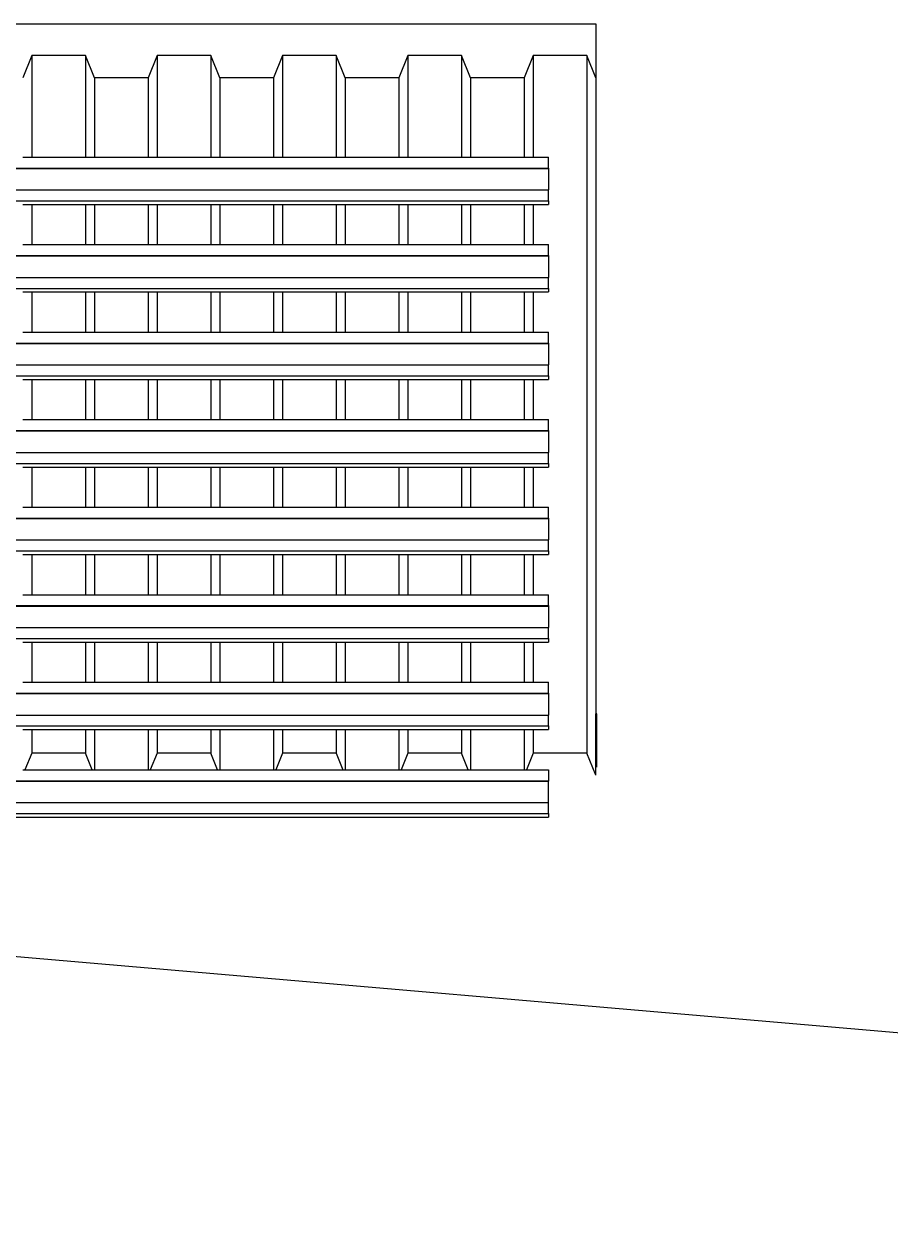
# Model space of a CAD drawing. Extents: x -35.6 to 35.6, y -12.2 to 13.4.
# Drawn here: x 13.14 to 15.092, y 10.167 to 12.861 of the extents above; entities that cross this region are included whole.
import ezdxf

# ---------------------------------------------------------------- set-up
doc = ezdxf.new("R2010")
doc.units = 0
doc.layers.get('0').update_dxf_attribs({"linetype": 'CONTINUOUS'})
doc.layers.add('SECTIONCUTEDGES', color=7, linetype='CONTINUOUS')

msp = doc.modelspace()

# ---------------------------------------------------------------- linework, layer by layer
for p, q in [((13.1582, 12.7899), (13.1582, 12.5607)), ((13.2792, 12.7899), (13.2792, 12.5607)), ((13.4406, 12.7899), (13.4406, 12.5607)), ((13.5616, 12.7899), (13.5616, 12.5607)), ((13.723, 12.7899), (13.723, 12.5607)), ((13.844, 12.7899), (13.844, 12.5607)), ((14.0054, 12.7899), (14.0054, 12.5607)), ((14.1265, 12.7899), (14.1265, 12.5607)), ((14.2878, 12.7899), (14.2878, 12.5607)), ((14.4089, 12.7899), (14.4089, 11.217)), ((13.2994, 12.7392), (13.2994, 12.5607)), ((13.4204, 12.7392), (13.4204, 12.5607)), ((13.5818, 12.7392), (13.5818, 12.5607)), ((13.7028, 12.7392), (13.7028, 12.5607)), ((13.8642, 12.7392), (13.8642, 12.5607)), ((13.9852, 12.7392), (13.9852, 12.5607)), ((14.1466, 12.7392), (14.1466, 12.5607)), ((14.2677, 12.7392), (14.2677, 12.5607)), ((14.429, 12.7392), (14.429, 11.3055)), ((13.138, 12.5607), (13.1582, 12.5607)), ((13.1582, 12.5607), (13.2792, 12.5607)), ((13.2792, 12.5607), (13.2994, 12.5607)), ((13.2994, 12.5607), (13.4204, 12.5607)), ((13.4204, 12.5607), (13.4406, 12.5607)), ((13.4406, 12.5607), (13.5616, 12.5607)), ((13.5616, 12.5607), (13.5818, 12.5607)), ((13.5818, 12.5607), (13.7028, 12.5607)), ((13.7028, 12.5607), (13.723, 12.5607)), ((13.723, 12.5607), (13.844, 12.5607)), ((13.844, 12.5607), (13.8642, 12.5607)), ((13.8642, 12.5607), (13.9852, 12.5607)), ((13.9852, 12.5607), (14.0054, 12.5607)), ((14.0054, 12.5607), (14.1265, 12.5607)), ((14.1265, 12.5607), (14.1466, 12.5607)), ((14.1466, 12.5607), (14.2677, 12.5607)), ((14.2677, 12.5607), (14.2878, 12.5607)), ((14.2878, 12.5607), (14.3225, 12.5607)), ((14.3225, 12.536), (14.3225, 12.5607)), ((11.3188, 12.536), (14.3225, 12.536)), ((11.3188, 12.5352), (14.3225, 12.5352)), ((14.3225, 12.536), (14.3225, 12.5352)), ((14.3225, 12.5352), (14.3225, 12.4867)), ((11.3188, 12.4867), (14.3225, 12.4867)), ((14.3225, 12.4621), (14.3225, 12.4867)), ((11.3188, 12.4621), (14.3225, 12.4621)), ((13.138, 12.4538), (13.1582, 12.4538)), ((13.1582, 12.4538), (13.1582, 12.3634)), ((13.1582, 12.4538), (13.2792, 12.4538)), ((13.2792, 12.4538), (13.2792, 12.3634)), ((13.2792, 12.4538), (13.2994, 12.4538)), ((13.2994, 12.4538), (13.2994, 12.3634)), ((13.2994, 12.4538), (13.4204, 12.4538)), ((13.4204, 12.4538), (13.4204, 12.3634)), ((13.4204, 12.4538), (13.4406, 12.4538)), ((13.4406, 12.4538), (13.4406, 12.3634)), ((13.4406, 12.4538), (13.5616, 12.4538)), ((13.5616, 12.4538), (13.5616, 12.3634)), ((13.5616, 12.4538), (13.5818, 12.4538)), ((13.5818, 12.4538), (13.5818, 12.3634)), ((13.5818, 12.4538), (13.7028, 12.4538)), ((13.7028, 12.4538), (13.7028, 12.3634)), ((13.7028, 12.4538), (13.723, 12.4538)), ((13.723, 12.4538), (13.723, 12.3634)), ((13.723, 12.4538), (13.844, 12.4538)), ((13.844, 12.4538), (13.844, 12.3634)), ((13.844, 12.4538), (13.8642, 12.4538)), ((13.8642, 12.4538), (13.8642, 12.3634)), ((13.8642, 12.4538), (13.9852, 12.4538)), ((13.9852, 12.4538), (13.9852, 12.3634)), ((13.9852, 12.4538), (14.0054, 12.4538)), ((14.0054, 12.4538), (14.0054, 12.3634)), ((14.0054, 12.4538), (14.1265, 12.4538)), ((14.1265, 12.4538), (14.1265, 12.3634)), ((14.1265, 12.4538), (14.1466, 12.4538)), ((14.1466, 12.4538), (14.1466, 12.3634)), ((14.1466, 12.4538), (14.2677, 12.4538)), ((14.2677, 12.4538), (14.2677, 12.3634)), ((14.2677, 12.4538), (14.2878, 12.4538)), ((14.2878, 12.4538), (14.2878, 12.3634)), ((14.2878, 12.4538), (14.3225, 12.4538)), ((14.3225, 12.4621), (14.3225, 12.4538)), ((11.3188, 12.3388), (14.3225, 12.3388)), ((13.138, 12.3634), (13.1582, 12.3634)), ((13.1582, 12.3634), (13.2792, 12.3634)), ((13.2792, 12.3634), (13.2994, 12.3634)), ((13.2994, 12.3634), (13.4204, 12.3634)), ((13.4204, 12.3634), (13.4406, 12.3634)), ((13.4406, 12.3634), (13.5616, 12.3634)), ((13.5616, 12.3634), (13.5818, 12.3634)), ((13.5818, 12.3634), (13.7028, 12.3634)), ((13.7028, 12.3634), (13.723, 12.3634)), ((13.723, 12.3634), (13.844, 12.3634)), ((13.844, 12.3634), (13.8642, 12.3634)), ((13.8642, 12.3634), (13.9852, 12.3634)), ((13.9852, 12.3634), (14.0054, 12.3634)), ((14.0054, 12.3634), (14.1265, 12.3634)), ((14.1265, 12.3634), (14.1466, 12.3634)), ((14.1466, 12.3634), (14.2677, 12.3634)), ((14.2677, 12.3634), (14.2878, 12.3634)), ((14.2878, 12.3634), (14.3225, 12.3634)), ((14.3225, 12.3388), (14.3225, 12.3634)), ((14.3225, 12.3388), (14.3225, 12.3379)), ((11.3188, 12.3379), (14.3225, 12.3379)), ((14.3225, 12.3379), (14.3225, 12.2894)), ((11.3188, 12.2894), (14.3225, 12.2894)), ((14.3225, 12.2648), (14.3225, 12.2894)), ((11.3188, 12.2648), (14.3225, 12.2648)), ((14.3225, 12.2648), (14.3225, 12.2566)), ((13.138, 12.2566), (13.1582, 12.2566)), ((13.1582, 12.2566), (13.1582, 12.1661)), ((13.1582, 12.2566), (13.2792, 12.2566)), ((13.2792, 12.2566), (13.2792, 12.1661)), ((13.2792, 12.2566), (13.2994, 12.2566)), ((13.2994, 12.2566), (13.2994, 12.1661)), ((13.2994, 12.2566), (13.4204, 12.2566)), ((13.4204, 12.2566), (13.4204, 12.1661)), ((13.4204, 12.2566), (13.4406, 12.2566)), ((13.4406, 12.2566), (13.4406, 12.1661)), ((13.4406, 12.2566), (13.5616, 12.2566)), ((13.5616, 12.2566), (13.5616, 12.1661)), ((13.5616, 12.2566), (13.5818, 12.2566)), ((13.5818, 12.2566), (13.5818, 12.1661)), ((13.5818, 12.2566), (13.7028, 12.2566)), ((13.7028, 12.2566), (13.7028, 12.1661)), ((13.7028, 12.2566), (13.723, 12.2566)), ((13.723, 12.2566), (13.723, 12.1661)), ((13.723, 12.2566), (13.844, 12.2566)), ((13.844, 12.2566), (13.844, 12.1661)), ((13.844, 12.2566), (13.8642, 12.2566)), ((13.8642, 12.2566), (13.8642, 12.1661)), ((13.8642, 12.2566), (13.9852, 12.2566)), ((13.9852, 12.2566), (13.9852, 12.1661)), ((13.9852, 12.2566), (14.0054, 12.2566)), ((14.0054, 12.2566), (14.0054, 12.1661)), ((14.0054, 12.2566), (14.1265, 12.2566)), ((14.1265, 12.2566), (14.1265, 12.1661)), ((14.1265, 12.2566), (14.1466, 12.2566)), ((14.1466, 12.2566), (14.1466, 12.1661)), ((14.1466, 12.2566), (14.2677, 12.2566)), ((14.2677, 12.2566), (14.2677, 12.1661)), ((14.2677, 12.2566), (14.2878, 12.2566)), ((14.2878, 12.2566), (14.2878, 12.1661)), ((14.2878, 12.2566), (14.3225, 12.2566)), ((13.138, 12.1661), (13.1582, 12.1661)), ((13.1582, 12.1661), (13.2792, 12.1661)), ((13.2792, 12.1661), (13.2994, 12.1661)), ((13.2994, 12.1661), (13.4204, 12.1661)), ((13.4204, 12.1661), (13.4406, 12.1661)), ((13.4406, 12.1661), (13.5616, 12.1661)), ((13.5616, 12.1661), (13.5818, 12.1661)), ((13.5818, 12.1661), (13.7028, 12.1661)), ((13.7028, 12.1661), (13.723, 12.1661)), ((13.723, 12.1661), (13.844, 12.1661)), ((13.844, 12.1661), (13.8642, 12.1661)), ((13.8642, 12.1661), (13.9852, 12.1661)), ((13.9852, 12.1661), (14.0054, 12.1661)), ((14.0054, 12.1661), (14.1265, 12.1661)), ((14.1265, 12.1661), (14.1466, 12.1661)), ((14.1466, 12.1661), (14.2677, 12.1661)), ((14.2677, 12.1661), (14.2878, 12.1661)), ((14.2878, 12.1661), (14.3225, 12.1661)), ((14.3225, 12.1415), (14.3225, 12.1661)), ((11.3188, 12.1415), (14.3225, 12.1415)), ((11.3188, 12.1407), (14.3225, 12.1407)), ((14.3225, 12.1415), (14.3225, 12.1407)), ((14.3225, 12.1407), (14.3225, 12.0922)), ((11.3188, 12.0922), (14.3225, 12.0922)), ((14.3225, 12.0675), (14.3225, 12.0922)), ((11.3188, 12.0675), (14.3225, 12.0675)), ((13.138, 12.0593), (13.1582, 12.0593)), ((13.1582, 12.0593), (13.1582, 11.9689)), ((13.1582, 12.0593), (13.2792, 12.0593)), ((13.2792, 12.0593), (13.2792, 11.9689)), ((13.2792, 12.0593), (13.2994, 12.0593)), ((13.2994, 12.0593), (13.2994, 11.9689)), ((13.2994, 12.0593), (13.4204, 12.0593)), ((13.4204, 12.0593), (13.4204, 11.9689)), ((13.4204, 12.0593), (13.4406, 12.0593)), ((13.4406, 12.0593), (13.4406, 11.9689)), ((13.4406, 12.0593), (13.5616, 12.0593)), ((13.5616, 12.0593), (13.5616, 11.9689)), ((13.5616, 12.0593), (13.5818, 12.0593)), ((13.5818, 12.0593), (13.5818, 11.9689)), ((13.5818, 12.0593), (13.7028, 12.0593)), ((13.7028, 12.0593), (13.7028, 11.9689)), ((13.7028, 12.0593), (13.723, 12.0593)), ((13.723, 12.0593), (13.723, 11.9689)), ((13.723, 12.0593), (13.844, 12.0593)), ((13.844, 12.0593), (13.844, 11.9689)), ((13.844, 12.0593), (13.8642, 12.0593)), ((13.8642, 12.0593), (13.8642, 11.9689)), ((13.8642, 12.0593), (13.9852, 12.0593)), ((13.9852, 12.0593), (13.9852, 11.9689)), ((13.9852, 12.0593), (14.0054, 12.0593)), ((14.0054, 12.0593), (14.0054, 11.9689)), ((14.0054, 12.0593), (14.1265, 12.0593)), ((14.1265, 12.0593), (14.1265, 11.9689)), ((14.1265, 12.0593), (14.1466, 12.0593)), ((14.1466, 12.0593), (14.1466, 11.9689)), ((14.1466, 12.0593), (14.2677, 12.0593)), ((14.2677, 12.0593), (14.2677, 11.9689)), ((14.2677, 12.0593), (14.2878, 12.0593)), ((14.2878, 12.0593), (14.2878, 11.9689)), ((14.2878, 12.0593), (14.3225, 12.0593)), ((14.3225, 12.0675), (14.3225, 12.0593)), ((13.138, 11.9689), (13.1582, 11.9689)), ((13.1582, 11.9689), (13.2792, 11.9689)), ((13.2792, 11.9689), (13.2994, 11.9689)), ((13.2994, 11.9689), (13.4204, 11.9689)), ((13.4204, 11.9689), (13.4406, 11.9689)), ((13.4406, 11.9689), (13.5616, 11.9689)), ((13.5616, 11.9689), (13.5818, 11.9689)), ((13.5818, 11.9689), (13.7028, 11.9689)), ((13.7028, 11.9689), (13.723, 11.9689)), ((13.723, 11.9689), (13.844, 11.9689)), ((13.844, 11.9689), (13.8642, 11.9689)), ((13.8642, 11.9689), (13.9852, 11.9689)), ((13.9852, 11.9689), (14.0054, 11.9689)), ((14.0054, 11.9689), (14.1265, 11.9689)), ((14.1265, 11.9689), (14.1466, 11.9689)), ((14.1466, 11.9689), (14.2677, 11.9689)), ((14.2677, 11.9689), (14.2878, 11.9689)), ((14.2878, 11.9689), (14.3225, 11.9689)), ((14.3225, 11.9442), (14.3225, 11.9689)), ((11.3188, 11.9442), (14.3225, 11.9442)), ((11.3188, 11.9434), (14.3225, 11.9434)), ((14.3225, 11.9442), (14.3225, 11.9434)), ((14.3225, 11.9434), (14.3225, 11.8949)), ((11.3188, 11.8949), (14.3225, 11.8949)), ((14.3225, 11.8702), (14.3225, 11.8949)), ((11.3188, 11.8702), (14.3225, 11.8702)), ((13.138, 11.862), (13.1582, 11.862)), ((13.1582, 11.862), (13.1582, 11.7716)), ((13.1582, 11.862), (13.2792, 11.862)), ((13.2792, 11.862), (13.2792, 11.7716)), ((13.2792, 11.862), (13.2994, 11.862)), ((13.2994, 11.862), (13.2994, 11.7716)), ((13.2994, 11.862), (13.4204, 11.862)), ((13.4204, 11.862), (13.4204, 11.7716)), ((13.4204, 11.862), (13.4406, 11.862)), ((13.4406, 11.862), (13.4406, 11.7716)), ((13.4406, 11.862), (13.5616, 11.862)), ((13.5616, 11.862), (13.5616, 11.7716)), ((13.5616, 11.862), (13.5818, 11.862)), ((13.5818, 11.862), (13.5818, 11.7716)), ((13.5818, 11.862), (13.7028, 11.862)), ((13.7028, 11.862), (13.7028, 11.7716)), ((13.7028, 11.862), (13.723, 11.862)), ((13.723, 11.862), (13.723, 11.7716)), ((13.723, 11.862), (13.844, 11.862)), ((13.844, 11.862), (13.844, 11.7716)), ((13.844, 11.862), (13.8642, 11.862)), ((13.8642, 11.862), (13.8642, 11.7716)), ((13.8642, 11.862), (13.9852, 11.862)), ((13.9852, 11.862), (13.9852, 11.7716)), ((13.9852, 11.862), (14.0054, 11.862)), ((14.0054, 11.862), (14.0054, 11.7716)), ((14.0054, 11.862), (14.1265, 11.862)), ((14.1265, 11.862), (14.1265, 11.7716)), ((14.1265, 11.862), (14.1466, 11.862)), ((14.1466, 11.862), (14.1466, 11.7716)), ((14.1466, 11.862), (14.2677, 11.862)), ((14.2677, 11.862), (14.2677, 11.7716)), ((14.2677, 11.862), (14.2878, 11.862)), ((14.2878, 11.862), (14.2878, 11.7716)), ((14.2878, 11.862), (14.3225, 11.862)), ((14.3225, 11.8702), (14.3225, 11.862)), ((11.3188, 11.7469), (14.3225, 11.7469)), ((11.3188, 11.7461), (14.3225, 11.7461)), ((13.138, 11.7716), (13.1582, 11.7716)), ((13.1582, 11.7716), (13.2792, 11.7716)), ((13.2792, 11.7716), (13.2994, 11.7716)), ((13.2994, 11.7716), (13.4204, 11.7716)), ((13.4204, 11.7716), (13.4406, 11.7716)), ((13.4406, 11.7716), (13.5616, 11.7716)), ((13.5616, 11.7716), (13.5818, 11.7716)), ((13.5818, 11.7716), (13.7028, 11.7716)), ((13.7028, 11.7716), (13.723, 11.7716)), ((13.723, 11.7716), (13.844, 11.7716)), ((13.844, 11.7716), (13.8642, 11.7716)), ((13.8642, 11.7716), (13.9852, 11.7716)), ((13.9852, 11.7716), (14.0054, 11.7716)), ((14.0054, 11.7716), (14.1265, 11.7716)), ((14.1265, 11.7716), (14.1466, 11.7716)), ((14.1466, 11.7716), (14.2677, 11.7716)), ((14.2677, 11.7716), (14.2878, 11.7716)), ((14.2878, 11.7716), (14.3225, 11.7716)), ((14.3225, 11.7469), (14.3225, 11.7716)), ((14.3225, 11.7469), (14.3225, 11.7461)), ((14.3225, 11.7461), (14.3225, 11.6976)), ((11.3188, 11.6976), (14.3225, 11.6976)), ((14.3225, 11.6729), (14.3225, 11.6976)), ((11.3188, 11.6729), (14.3225, 11.6729)), ((14.3225, 11.6729), (14.3225, 11.6647)), ((13.138, 11.6647), (13.1582, 11.6647)), ((13.1582, 11.6647), (13.1582, 11.5743)), ((13.1582, 11.6647), (13.2792, 11.6647)), ((13.2792, 11.6647), (13.2792, 11.5743)), ((13.2792, 11.6647), (13.2994, 11.6647)), ((13.2994, 11.6647), (13.2994, 11.5743)), ((13.2994, 11.6647), (13.4204, 11.6647)), ((13.4204, 11.6647), (13.4204, 11.5743)), ((13.4204, 11.6647), (13.4406, 11.6647)), ((13.4406, 11.6647), (13.4406, 11.5743)), ((13.4406, 11.6647), (13.5616, 11.6647)), ((13.5616, 11.6647), (13.5616, 11.5743)), ((13.5616, 11.6647), (13.5818, 11.6647)), ((13.5818, 11.6647), (13.5818, 11.5743)), ((13.5818, 11.6647), (13.7028, 11.6647)), ((13.7028, 11.6647), (13.7028, 11.5743)), ((13.7028, 11.6647), (13.723, 11.6647)), ((13.723, 11.6647), (13.723, 11.5743)), ((13.723, 11.6647), (13.844, 11.6647)), ((13.844, 11.6647), (13.844, 11.5743)), ((13.844, 11.6647), (13.8642, 11.6647)), ((13.8642, 11.6647), (13.8642, 11.5743)), ((13.8642, 11.6647), (13.9852, 11.6647)), ((13.9852, 11.6647), (13.9852, 11.5743)), ((13.9852, 11.6647), (14.0054, 11.6647)), ((14.0054, 11.6647), (14.0054, 11.5743)), ((14.0054, 11.6647), (14.1265, 11.6647)), ((14.1265, 11.6647), (14.1265, 11.5743)), ((14.1265, 11.6647), (14.1466, 11.6647)), ((14.1466, 11.6647), (14.1466, 11.5743)), ((14.1466, 11.6647), (14.2677, 11.6647)), ((14.2677, 11.6647), (14.2677, 11.5743)), ((14.2677, 11.6647), (14.2878, 11.6647)), ((14.2878, 11.6647), (14.2878, 11.5743)), ((14.2878, 11.6647), (14.3225, 11.6647)), ((13.138, 11.5743), (13.1582, 11.5743)), ((13.1582, 11.5743), (13.2792, 11.5743)), ((13.2792, 11.5743), (13.2994, 11.5743)), ((13.2994, 11.5743), (13.4204, 11.5743)), ((13.4204, 11.5743), (13.4406, 11.5743)), ((13.4406, 11.5743), (13.5616, 11.5743)), ((13.5616, 11.5743), (13.5818, 11.5743)), ((13.5818, 11.5743), (13.7028, 11.5743)), ((13.7028, 11.5743), (13.723, 11.5743)), ((13.723, 11.5743), (13.844, 11.5743)), ((13.844, 11.5743), (13.8642, 11.5743)), ((13.8642, 11.5743), (13.9852, 11.5743)), ((13.9852, 11.5743), (14.0054, 11.5743)), ((14.0054, 11.5743), (14.1265, 11.5743)), ((14.1265, 11.5743), (14.1466, 11.5743)), ((14.1466, 11.5743), (14.2677, 11.5743)), ((14.2677, 11.5743), (14.2878, 11.5743)), ((14.2878, 11.5743), (14.3225, 11.5743)), ((14.3225, 11.5496), (14.3225, 11.5743)), ((11.3188, 11.5496), (14.3225, 11.5496)), ((11.3188, 11.5488), (14.3225, 11.5488)), ((14.3225, 11.5496), (14.3225, 11.5488)), ((14.3225, 11.5488), (14.3225, 11.5003)), ((11.3188, 11.5003), (14.3225, 11.5003)), ((14.3225, 11.4757), (14.3225, 11.5003)), ((11.3188, 11.4757), (14.3225, 11.4757)), ((13.138, 11.4674), (13.1582, 11.4674)), ((13.1582, 11.4674), (13.1582, 11.377)), ((13.1582, 11.4674), (13.2792, 11.4674)), ((13.2792, 11.4674), (13.2792, 11.377)), ((13.2792, 11.4674), (13.2994, 11.4674)), ((13.2994, 11.4674), (13.2994, 11.377)), ((13.2994, 11.4674), (13.4204, 11.4674)), ((13.4204, 11.4674), (13.4204, 11.377)), ((13.4204, 11.4674), (13.4406, 11.4674)), ((13.4406, 11.4674), (13.4406, 11.377)), ((13.4406, 11.4674), (13.5616, 11.4674)), ((13.5616, 11.4674), (13.5616, 11.377)), ((13.5616, 11.4674), (13.5818, 11.4674)), ((13.5818, 11.4674), (13.5818, 11.377)), ((13.5818, 11.4674), (13.7028, 11.4674)), ((13.7028, 11.4674), (13.7028, 11.377)), ((13.7028, 11.4674), (13.723, 11.4674)), ((13.723, 11.4674), (13.723, 11.377)), ((13.723, 11.4674), (13.844, 11.4674)), ((13.844, 11.4674), (13.844, 11.377)), ((13.844, 11.4674), (13.8642, 11.4674)), ((13.8642, 11.4674), (13.8642, 11.377)), ((13.8642, 11.4674), (13.9852, 11.4674)), ((13.9852, 11.4674), (13.9852, 11.377)), ((13.9852, 11.4674), (14.0054, 11.4674)), ((14.0054, 11.4674), (14.0054, 11.377)), ((14.0054, 11.4674), (14.1265, 11.4674)), ((14.1265, 11.4674), (14.1265, 11.377)), ((14.1265, 11.4674), (14.1466, 11.4674)), ((14.1466, 11.4674), (14.1466, 11.377)), ((14.1466, 11.4674), (14.2677, 11.4674)), ((14.2677, 11.4674), (14.2677, 11.377)), ((14.2677, 11.4674), (14.2878, 11.4674)), ((14.2878, 11.4674), (14.2878, 11.377)), ((14.2878, 11.4674), (14.3225, 11.4674)), ((14.3225, 11.4757), (14.3225, 11.4674)), ((13.138, 11.377), (13.1582, 11.377)), ((13.1582, 11.377), (13.2792, 11.377)), ((13.2792, 11.377), (13.2994, 11.377)), ((13.2994, 11.377), (13.4204, 11.377)), ((13.4204, 11.377), (13.4406, 11.377)), ((13.4406, 11.377), (13.5616, 11.377)), ((13.5616, 11.377), (13.5818, 11.377)), ((13.5818, 11.377), (13.7028, 11.377)), ((13.7028, 11.377), (13.723, 11.377)), ((13.723, 11.377), (13.844, 11.377)), ((13.844, 11.377), (13.8642, 11.377)), ((13.8642, 11.377), (13.9852, 11.377)), ((13.9852, 11.377), (14.0054, 11.377)), ((14.0054, 11.377), (14.1265, 11.377)), ((14.1265, 11.377), (14.1466, 11.377)), ((14.1466, 11.377), (14.2677, 11.377)), ((14.2677, 11.377), (14.2878, 11.377)), ((14.2878, 11.377), (14.3225, 11.377)), ((14.3225, 11.3524), (14.3225, 11.377)), ((11.3188, 11.3524), (14.3225, 11.3524)), ((11.3188, 11.3515), (14.3225, 11.3515)), ((14.3225, 11.3524), (14.3225, 11.3515)), ((14.3225, 11.3515), (14.3225, 11.303)), ((11.3188, 11.303), (14.3225, 11.303)), ((14.3225, 11.2784), (14.3225, 11.303)), ((14.4314, 11.3055), (14.429, 11.3055)), ((14.429, 11.1913), (14.429, 11.3055)), ((14.4314, 11.1855), (14.4314, 11.3055)), ((11.3188, 11.2784), (14.3225, 11.2784)), ((13.138, 11.2702), (13.1582, 11.2702)), ((13.1582, 11.2702), (13.1582, 11.217)), ((13.1582, 11.2702), (13.2792, 11.2702)), ((13.2792, 11.2702), (13.2792, 11.217)), ((13.2792, 11.2702), (13.2994, 11.2702)), ((13.2994, 11.2702), (13.2994, 11.1797)), ((13.2994, 11.2702), (13.4204, 11.2702)), ((13.4204, 11.2702), (13.4204, 11.1797)), ((13.4204, 11.2702), (13.4406, 11.2702)), ((13.4406, 11.2702), (13.4406, 11.217)), ((13.4406, 11.2702), (13.5616, 11.2702)), ((13.5616, 11.2702), (13.5616, 11.217)), ((13.5616, 11.2702), (13.5818, 11.2702)), ((13.5818, 11.2702), (13.5818, 11.1797)), ((13.5818, 11.2702), (13.7028, 11.2702)), ((13.7028, 11.2702), (13.7028, 11.1797)), ((13.7028, 11.2702), (13.723, 11.2702)), ((13.723, 11.2702), (13.723, 11.217)), ((13.723, 11.2702), (13.844, 11.2702)), ((13.844, 11.2702), (13.844, 11.217)), ((13.844, 11.2702), (13.8642, 11.2702)), ((13.8642, 11.2702), (13.8642, 11.1797)), ((13.8642, 11.2702), (13.9852, 11.2702)), ((13.9852, 11.2702), (13.9852, 11.1797)), ((13.9852, 11.2702), (14.0054, 11.2702)), ((14.0054, 11.2702), (14.0054, 11.217)), ((14.0054, 11.2702), (14.1265, 11.2702)), ((14.1265, 11.2702), (14.1265, 11.217)), ((14.1265, 11.2702), (14.1466, 11.2702)), ((14.1466, 11.2702), (14.1466, 11.1797)), ((14.1466, 11.2702), (14.2677, 11.2702)), ((14.2677, 11.2702), (14.2677, 11.1797)), ((14.2677, 11.2702), (14.2878, 11.2702)), ((14.2878, 11.2702), (14.2878, 11.217)), ((14.2878, 11.2702), (14.3225, 11.2702)), ((14.3225, 11.2784), (14.3225, 11.2702)), ((13.1582, 11.217), (13.1429, 11.1797)), ((13.2792, 11.217), (13.1582, 11.217)), ((13.2945, 11.1797), (13.2792, 11.217)), ((13.4406, 11.217), (13.4253, 11.1797)), ((13.5616, 11.217), (13.4406, 11.217)), ((13.5769, 11.1797), (13.5616, 11.217)), ((13.723, 11.217), (13.7078, 11.1797)), ((13.844, 11.217), (13.723, 11.217)), ((13.844, 11.217), (13.8593, 11.1797)), ((14.0054, 11.217), (13.9902, 11.1797)), ((14.1265, 11.217), (14.0054, 11.217)), ((14.1417, 11.1797), (14.1265, 11.217)), ((14.2878, 11.217), (14.2726, 11.1797)), ((14.4089, 11.217), (14.2878, 11.217)), ((14.429, 11.1677), (14.4089, 11.217)), ((14.4314, 11.1855), (14.429, 11.1913)), ((14.429, 11.1677), (14.429, 11.1913)), ((11.3188, 11.1551), (14.3225, 11.1551)), ((11.3188, 11.1543), (14.3225, 11.1543)), ((13.138, 11.1797), (13.1429, 11.1797)), ((13.1429, 11.1797), (13.2945, 11.1797)), ((13.2945, 11.1797), (13.2994, 11.1797)), ((13.2994, 11.1797), (13.4204, 11.1797)), ((13.4204, 11.1797), (13.4253, 11.1797)), ((13.4253, 11.1797), (13.5769, 11.1797)), ((13.5769, 11.1797), (13.5818, 11.1797)), ((13.5818, 11.1797), (13.7028, 11.1797)), ((13.7028, 11.1797), (13.7078, 11.1797)), ((13.7078, 11.1797), (13.8593, 11.1797)), ((13.8593, 11.1797), (13.8642, 11.1797)), ((13.8642, 11.1797), (13.9852, 11.1797)), ((13.9852, 11.1797), (13.9902, 11.1797)), ((13.9902, 11.1797), (14.1417, 11.1797)), ((14.1417, 11.1797), (14.1466, 11.1797)), ((14.1466, 11.1797), (14.2677, 11.1797)), ((14.2677, 11.1797), (14.2726, 11.1797)), ((14.2726, 11.1797), (14.3225, 11.1797)), ((14.3225, 11.1797), (14.3225, 11.1551)), ((14.3225, 11.1551), (14.3225, 11.1543)), ((14.3225, 11.1058), (14.3225, 11.1543)), ((11.3188, 11.1058), (14.3225, 11.1058)), ((14.3225, 11.0811), (14.3225, 11.1058)), ((11.4148, 11.0811), (14.3225, 11.0811)), ((11.4148, 11.0729), (14.3225, 11.0729)), ((14.3225, 11.0811), (14.3225, 11.0729)), ((11.4088, 10.9065), (19.9833, 10.1669))]:
    msp.add_line(p, q)
at = {"layer": 'SECTIONCUTEDGES'}
for p, q in [((11.3225, 12.8609), (14.429, 12.8609)), ((14.429, 12.8609), (14.429, 12.7392)), ((13.1582, 12.7899), (13.138, 12.7392)), ((13.2792, 12.7899), (13.1582, 12.7899)), ((13.2994, 12.7392), (13.2792, 12.7899)), ((13.4406, 12.7899), (13.4204, 12.7392)), ((13.5616, 12.7899), (13.4406, 12.7899)), ((13.5818, 12.7392), (13.5616, 12.7899)), ((13.723, 12.7899), (13.7028, 12.7392)), ((13.844, 12.7899), (13.723, 12.7899)), ((13.8642, 12.7392), (13.844, 12.7899)), ((14.0054, 12.7899), (13.9852, 12.7392)), ((14.1265, 12.7899), (14.0054, 12.7899)), ((14.1466, 12.7392), (14.1265, 12.7899)), ((14.2878, 12.7899), (14.2677, 12.7392)), ((14.4089, 12.7899), (14.2878, 12.7899)), ((14.429, 12.7392), (14.4089, 12.7899)), ((13.4204, 12.7392), (13.2994, 12.7392)), ((13.7028, 12.7392), (13.5818, 12.7392)), ((13.9852, 12.7392), (13.8642, 12.7392)), ((14.2677, 12.7392), (14.1466, 12.7392))]:
    msp.add_line(p, q, dxfattribs=at)

doc.saveas('drawing.dxf')
